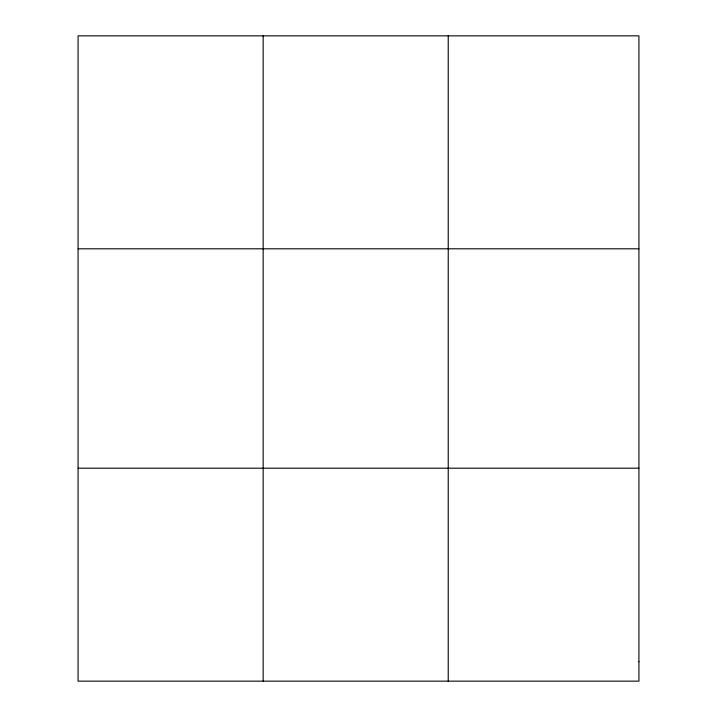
<?xml version="1.0" encoding="UTF-8"?>
<svg xmlns="http://www.w3.org/2000/svg" width="717" height="717" viewBox="0 0 717 717"><rect width="100%" height="100%" fill="white"/><g stroke="black" fill="none" stroke-linecap="round" stroke-linejoin="round"><path stroke-width="1.08" d="M263.157 681.15L263.157 35.85M448.233 681.15L448.233 35.85M78.081 248.799L638.919 248.799M78.081 468.201L638.919 468.201M638.919 661.791L638.919 681.15L78.081 681.15L78.081 35.85L638.919 35.85L638.919 661.791"/></g></svg>
